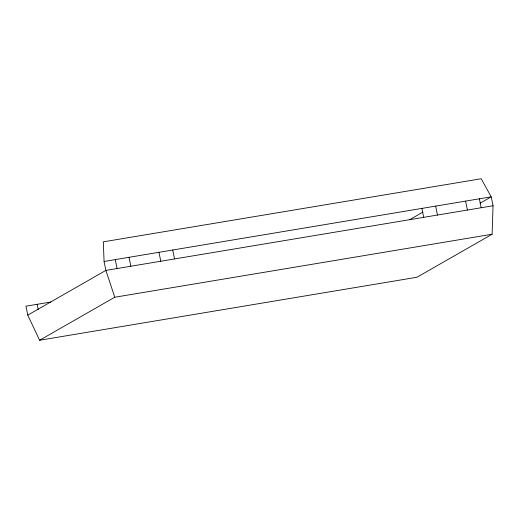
<?xml version="1.0" encoding="UTF-8"?>
<svg xmlns="http://www.w3.org/2000/svg" width="519" height="519" viewBox="0 0 519 519"><rect width="100%" height="100%" fill="white"/><g stroke="black" fill="none" stroke-linecap="round" stroke-linejoin="round"><path stroke-width="0.78" d="M39.613 340.25L416.958 277.25L492.116 234.231L493.05 205.764L491.234 196.831L481.184 178.75L103.313 241.841L104.072 261.466L105.895 270.399L114.764 297.231L39.613 340.25L27.767 315.117L25.95 306.178L50.901 302.013M27.767 315.117L105.895 270.399L493.05 205.764M409.608 219.719L422.94 212.089M480.069 203.214L491.234 196.831L104.072 261.466M114.764 297.231L492.116 234.231M479.361 198.809L481.178 207.743M465.595 201.106L467.411 210.039M435.655 206.108L437.472 215.041M421.889 208.404L423.705 217.338M172.73 250.002L174.546 258.936M158.963 252.299L160.78 261.232M129.023 257.301L130.84 266.234M115.257 259.597L117.08 268.531M37.134 304.316L38.192 309.525"/></g></svg>
